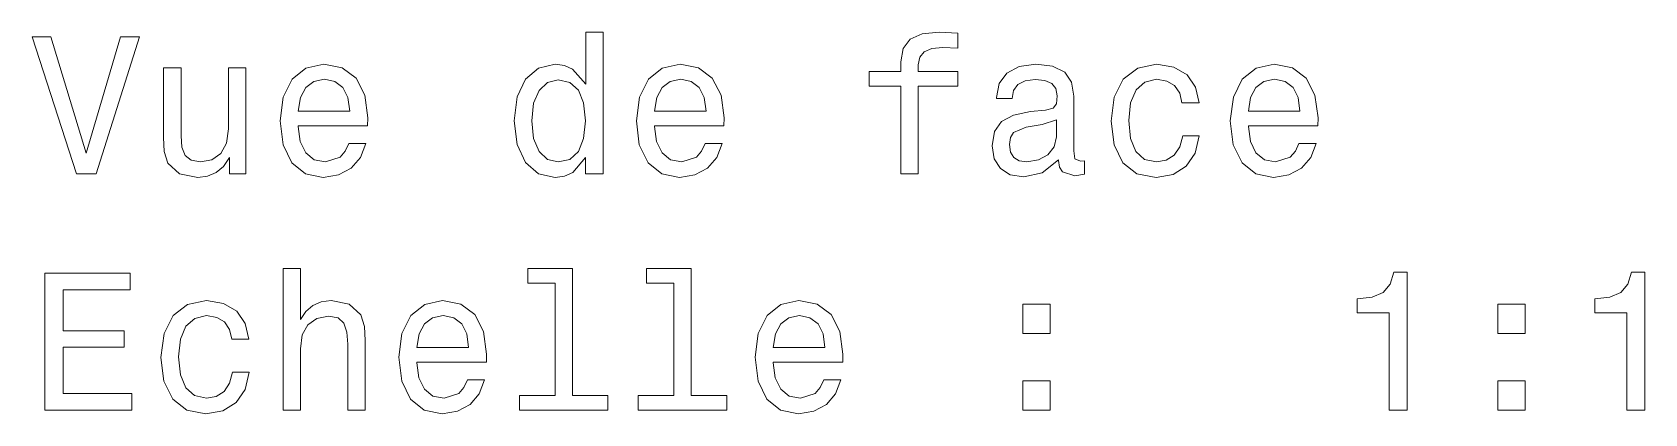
# Model space of a CAD drawing. Extents: x 0 to 420, y 0 to 297.
# Drawn here: x 206.32 to 247.54, y 96.61 to 106.37 of the extents above; entities that cross this region are included whole.
import ezdxf

# ---------------------------------------------------------------- set-up
doc = ezdxf.new("R2010")
doc.units = 0

msp = doc.modelspace()

# ---------------------------------------------------------------- linework, layer by layer
at = {"color": 7, "lineweight": 13}
for points in [[(220.463303, 103.16819), (220.463303, 102.749603), (220.907104, 102.749603), (220.907104, 106.370644), (220.468338, 106.370644), (220.468338, 105.044273), (220.130447, 105.427559), (219.923676, 105.518333), (219.686646, 105.553635), (219.257965, 105.452774), (218.92511, 105.170349), (218.708252, 104.716461), (218.632614, 104.106232), (218.708252, 103.496002), (218.92511, 103.037064), (219.257965, 102.749603), (219.686646, 102.653786), (219.923676, 102.689087), (220.135483, 102.779861)], [(228.522369, 104.9888), (228.522369, 102.749603), (228.966187, 102.749603), (228.966187, 104.9888), (229.974823, 104.9888), (229.974823, 105.367035), (228.966187, 105.367035), (228.966187, 105.533463), (229.00148, 105.735191), (229.117477, 105.871361), (229.314163, 105.952049), (229.596588, 105.982315), (229.974823, 105.962143), (229.974823, 106.345428), (229.495728, 106.370644), (229.062012, 106.325249), (228.759415, 106.189087), (228.57785, 105.952049), (228.522369, 105.614159), (228.522369, 105.367035), (227.710419, 105.367035), (227.710419, 104.9888)], [(208.576416, 106.254646), (207.698883, 103.274101), (206.796158, 106.254646), (206.317047, 106.254646), (207.446732, 102.749603), (207.95105, 102.749603), (209.055511, 106.254646)], [(213.115311, 103.975105), (214.890533, 103.975105), (214.895569, 104.181877), (214.81488, 104.761848), (214.592987, 105.195572), (214.23996, 105.457817), (213.770935, 105.553635), (213.311996, 105.452774), (212.958969, 105.170349), (212.732025, 104.711418), (212.651337, 104.106232), (212.72699, 103.485916), (212.953934, 103.032021), (213.30191, 102.749603), (213.755798, 102.653786), (214.14917, 102.719345), (214.471939, 102.890816), (214.708969, 103.163147), (214.845139, 103.52626), (214.406387, 103.52626), (214.315598, 103.324532), (214.184479, 103.173233), (213.811279, 103.0522), (213.523819, 103.107674), (213.306961, 103.284187), (213.165741, 103.571648), (213.115311, 103.959976)], [(222.223389, 103.975105), (223.998596, 103.975105), (224.003647, 104.181877), (223.922958, 104.761848), (223.70105, 105.195572), (223.348022, 105.457817), (222.878998, 105.553635), (222.420074, 105.452774), (222.067047, 105.170349), (221.840103, 104.711418), (221.759415, 104.106232), (221.835052, 103.485916), (222.061996, 103.032021), (222.409988, 102.749603), (222.863876, 102.653786), (223.257248, 102.719345), (223.580017, 102.890816), (223.817047, 103.163147), (223.953217, 103.52626), (223.51445, 103.52626), (223.423676, 103.324532), (223.292542, 103.173233), (222.919357, 103.0522), (222.631882, 103.107674), (222.415024, 103.284187), (222.273819, 103.571648), (222.223389, 103.959976)], [(232.55191, 103.102631), (232.55191, 103.087502), (232.577133, 102.916031), (232.652786, 102.794991), (232.970505, 102.699173), (233.217621, 102.739517), (233.217621, 103.082458), (233.11171, 103.067329), (232.970505, 103.132889), (232.945282, 103.334618), (232.945282, 104.736633), (232.884766, 105.094704), (232.708252, 105.346863), (232.40062, 105.498161), (231.966904, 105.553635), (231.543274, 105.493118), (231.230591, 105.321648), (231.033905, 105.054359), (230.968338, 104.701332), (230.968338, 104.671074), (231.36676, 104.671074), (231.402054, 104.882889), (231.513016, 105.034187), (231.694565, 105.124962), (231.951767, 105.160263), (232.198883, 105.135048), (232.375397, 105.059402), (232.481308, 104.928276), (232.516617, 104.746719), (232.496445, 104.534904), (232.415741, 104.429001), (232.21402, 104.378563), (231.835785, 104.338219), (231.402054, 104.247444), (231.094421, 104.08606), (230.912872, 103.8339), (230.857391, 103.460701), (230.907822, 103.127846), (231.064163, 102.88073), (231.31633, 102.724388), (231.664307, 102.668915), (232.133331, 102.774818)], [(235.703934, 104.56012), (236.1427, 104.56012), (236.05191, 104.963577), (235.835052, 105.281303), (235.497162, 105.477989), (235.058395, 105.553635), (234.574249, 105.452774), (234.206085, 105.170349), (233.974106, 104.711418), (233.893417, 104.096146), (233.969055, 103.485916), (234.196014, 103.032021), (234.554077, 102.749603), (235.043274, 102.653786), (235.47699, 102.729431), (235.81488, 102.941246), (236.046875, 103.274101), (236.147736, 103.717903), (235.724106, 103.717903), (235.648453, 103.435486), (235.507248, 103.223663), (235.305511, 103.092545), (235.058395, 103.0522), (234.750763, 103.11776), (234.528854, 103.319489), (234.3927, 103.647301), (234.347305, 104.111275), (234.3927, 104.565163), (234.533905, 104.892975), (234.760849, 105.094704), (235.058395, 105.165306), (235.320648, 105.119919), (235.517334, 105.003929), (235.648453, 104.812286)], [(237.403503, 103.975105), (239.178711, 103.975105), (239.183762, 104.181877), (239.103058, 104.761848), (238.881165, 105.195572), (238.528137, 105.457817), (238.059113, 105.553635), (237.600189, 105.452774), (237.247162, 105.170349), (237.020218, 104.711418), (236.939514, 104.106232), (237.015167, 103.485916), (237.242111, 103.032021), (237.590103, 102.749603), (238.043991, 102.653786), (238.437363, 102.719345), (238.760132, 102.890816), (238.997162, 103.163147), (239.133331, 103.52626), (238.694565, 103.52626), (238.60379, 103.324532), (238.472656, 103.173233), (238.099457, 103.0522), (237.811996, 103.107674), (237.595139, 103.284187), (237.453934, 103.571648), (237.403503, 103.959976)], [(211.778854, 105.457817), (211.335052, 105.457817), (211.335052, 103.894417), (211.284622, 103.531303), (211.138367, 103.269058), (210.911423, 103.107674), (210.613876, 103.057243), (210.376846, 103.097588), (210.22554, 103.21862), (210.139816, 103.425392), (210.119644, 103.717903), (210.119644, 105.457817), (209.675842, 105.457817), (209.675842, 103.677559), (209.690964, 103.319489), (209.786789, 103.021935), (210.0793, 102.749603), (210.548309, 102.653786), (210.800476, 102.689087), (211.017334, 102.779861), (211.203934, 102.936203), (211.355225, 103.163147), (211.355225, 102.749603), (211.778854, 102.749603)], [(213.115311, 104.348305), (213.170792, 104.696289), (213.306961, 104.953491), (213.513733, 105.109833), (213.786072, 105.165306), (214.05336, 105.109833), (214.260132, 104.953491), (214.386215, 104.696289), (214.431595, 104.348305)], [(219.762283, 105.15522), (220.054794, 105.084618), (220.276703, 104.887932), (220.407822, 104.56012), (220.458252, 104.106232), (220.407822, 103.647301), (220.276703, 103.319489), (220.054794, 103.11776), (219.762283, 103.0522), (219.484909, 103.11776), (219.273102, 103.319489), (219.131882, 103.652344), (219.086502, 104.106232), (219.131882, 104.555077), (219.273102, 104.882889), (219.484909, 105.084618)], [(222.223389, 104.348305), (222.278854, 104.696289), (222.415024, 104.953491), (222.621796, 105.109833), (222.894135, 105.165306), (223.161423, 105.109833), (223.368195, 104.953491), (223.494278, 104.696289), (223.539673, 104.348305)], [(237.403503, 104.348305), (237.458969, 104.696289), (237.595139, 104.953491), (237.80191, 105.109833), (238.074249, 105.165306), (238.341537, 105.109833), (238.548309, 104.953491), (238.674393, 104.696289), (238.719788, 104.348305)], [(232.50148, 103.697731), (232.440964, 103.435486), (232.279587, 103.233749), (232.037506, 103.102631), (231.73996, 103.057243), (231.548309, 103.082458), (231.41214, 103.163147), (231.326416, 103.304359), (231.301193, 103.501045), (231.321365, 103.677559), (231.402054, 103.803635), (231.724823, 103.944847), (232.133331, 104.005363), (232.50148, 104.126404)], [(206.639816, 96.702774), (208.858826, 96.702774), (208.858826, 97.126404), (207.10379, 97.126404), (207.10379, 98.311562), (208.667191, 98.311562), (208.667191, 98.730148), (207.10379, 98.730148), (207.10379, 99.779144), (208.818481, 99.779144), (208.818481, 100.202774), (206.639816, 100.202774)], [(212.72699, 96.702774), (213.170792, 96.702774), (213.170792, 98.266174), (213.216187, 98.624245), (213.362427, 98.88649), (213.589386, 99.047874), (213.891968, 99.108391), (214.134048, 99.057961), (214.285339, 98.921791), (214.360992, 98.694847), (214.386215, 98.392258), (214.386215, 96.702774), (214.830017, 96.702774), (214.830017, 98.483032), (214.809845, 98.841103), (214.719055, 99.138657), (214.421509, 99.410988), (213.957535, 99.506805), (213.705368, 99.471504), (213.48851, 99.375687), (213.306961, 99.224388), (213.170792, 99.017616), (213.170792, 100.323814), (212.72699, 100.323814)], [(219.681595, 99.950615), (219.681595, 97.075974), (218.768768, 97.075974), (218.768768, 96.702774), (221.033188, 96.702774), (221.033188, 97.075974), (220.125397, 97.075974), (220.125397, 100.323814), (218.985626, 100.323814), (218.985626, 99.950615)], [(222.717621, 99.950615), (222.717621, 97.075974), (221.804794, 97.075974), (221.804794, 96.702774), (224.069214, 96.702774), (224.069214, 97.075974), (223.161423, 97.075974), (223.161423, 100.323814), (222.021652, 100.323814), (222.021652, 99.950615)], [(241.004364, 96.702774), (241.463287, 96.702774), (241.463287, 100.227989), (241.120361, 100.227989), (241.029572, 99.920357), (240.848022, 99.713577), (240.570648, 99.592545), (240.187363, 99.5522), (240.187363, 99.19413), (241.004364, 99.19413)], [(247.076416, 96.702774), (247.535339, 96.702774), (247.535339, 100.227989), (247.192398, 100.227989), (247.101624, 99.920357), (246.920074, 99.713577), (246.642685, 99.592545), (246.259399, 99.5522), (246.259399, 99.19413), (247.076416, 99.19413)], [(211.415741, 98.51329), (211.854507, 98.51329), (211.763733, 98.916748), (211.546875, 99.234474), (211.208969, 99.43116), (210.770218, 99.506805), (210.286072, 99.405945), (209.917908, 99.12352), (209.685928, 98.664589), (209.605225, 98.049316), (209.680878, 97.439087), (209.907822, 96.985191), (210.2659, 96.702774), (210.755081, 96.606956), (211.188797, 96.682602), (211.526703, 96.894417), (211.758682, 97.227272), (211.859558, 97.671074), (211.435928, 97.671074), (211.360275, 97.388657), (211.219055, 97.176834), (211.017334, 97.045715), (210.770218, 97.005371), (210.462585, 97.07093), (210.240677, 97.272659), (210.104507, 97.600471), (210.059113, 98.064445), (210.104507, 98.518333), (210.245712, 98.846146), (210.472672, 99.047874), (210.770218, 99.118477), (211.032455, 99.07309), (211.229156, 98.9571), (211.360275, 98.765457)], [(216.151337, 97.928276), (217.926559, 97.928276), (217.931595, 98.135048), (217.850906, 98.715019), (217.628998, 99.148743), (217.275986, 99.410988), (216.806961, 99.506805), (216.348022, 99.405945), (215.994995, 99.12352), (215.768051, 98.664589), (215.687363, 98.059402), (215.763016, 97.439087), (215.98996, 96.985191), (216.337936, 96.702774), (216.791824, 96.606956), (217.185196, 96.672516), (217.507965, 96.843987), (217.744995, 97.116318), (217.881165, 97.479431), (217.442413, 97.479431), (217.351624, 97.277702), (217.220505, 97.126404), (216.847305, 97.005371), (216.559845, 97.060844), (216.342987, 97.237358), (216.201767, 97.524818), (216.151337, 97.913147)], [(225.259415, 97.928276), (227.034622, 97.928276), (227.039673, 98.135048), (226.958984, 98.715019), (226.737076, 99.148743), (226.384048, 99.410988), (225.915024, 99.506805), (225.4561, 99.405945), (225.103073, 99.12352), (224.876129, 98.664589), (224.795425, 98.059402), (224.871078, 97.439087), (225.098022, 96.985191), (225.446014, 96.702774), (225.899902, 96.606956), (226.293274, 96.672516), (226.616043, 96.843987), (226.853073, 97.116318), (226.989227, 97.479431), (226.550476, 97.479431), (226.459702, 97.277702), (226.328568, 97.126404), (225.955368, 97.005371), (225.667908, 97.060844), (225.45105, 97.237358), (225.309845, 97.524818), (225.259415, 97.913147)], [(231.639099, 98.659546), (232.335052, 98.659546), (232.335052, 99.410988), (231.639099, 99.410988)], [(243.783173, 98.659546), (244.479141, 98.659546), (244.479141, 99.410988), (243.783173, 99.410988)], [(216.151337, 98.301476), (216.206818, 98.64946), (216.342987, 98.906662), (216.549759, 99.063004), (216.822083, 99.118477), (217.089386, 99.063004), (217.296158, 98.906662), (217.422226, 98.64946), (217.467621, 98.301476)], [(225.259415, 98.301476), (225.31488, 98.64946), (225.45105, 98.906662), (225.657822, 99.063004), (225.930161, 99.118477), (226.197449, 99.063004), (226.404221, 98.906662), (226.530304, 98.64946), (226.575684, 98.301476)], [(231.639099, 96.702774), (232.335052, 96.702774), (232.335052, 97.454216), (231.639099, 97.454216)], [(243.783173, 96.702774), (244.479141, 96.702774), (244.479141, 97.454216), (243.783173, 97.454216)]]:
    msp.add_lwpolyline(points, close=True, dxfattribs=at)

doc.saveas('drawing.dxf')
